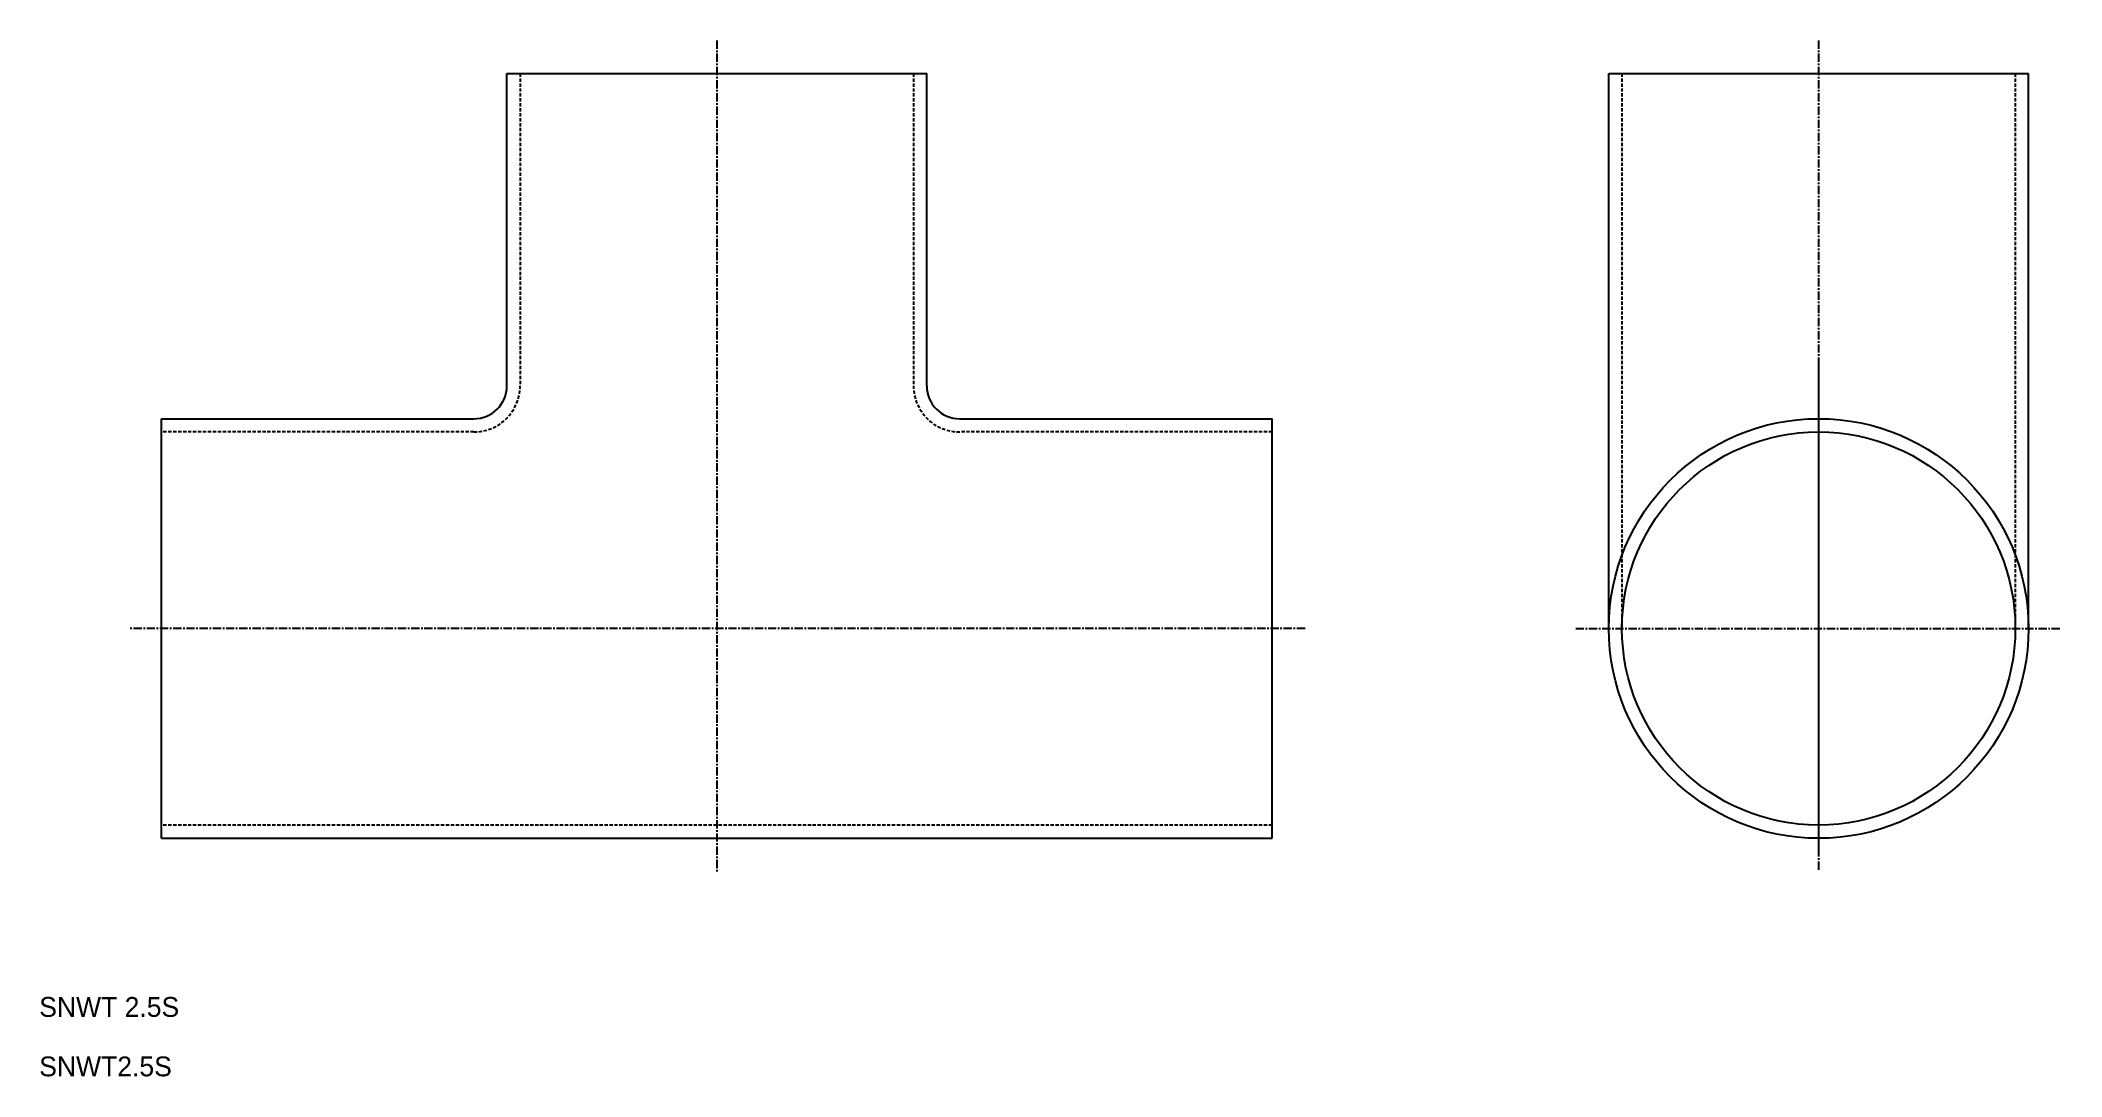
# Model space of a CAD drawing. Extents: x 0 to 306, y 1 to 158.
import ezdxf
from ezdxf.enums import TextEntityAlignment as Align

# ---------------------------------------------------------------- set-up
doc = ezdxf.new("R2010")
doc.units = 0
doc.linetypes.add('CENTER', pattern=[2, 1.25, -0.25, 0.25, -0.25])
doc.linetypes.add('DASHED', pattern=[0.75, 0.5, -0.25])
doc.layers.get('0').update_dxf_attribs({"linetype": 'CONTINUOUS'})
doc.layers.add('CENTER', color=1, linetype='CENTER')

msp = doc.modelspace()

# ---------------------------------------------------------------- linework, layer by layer
at = {"color": 7, "linetype": 'CONTINUOUS'}
for p, q in [((70.76, 105.42), (70.76, 152.67)), ((70.76, 152.67), (134.26, 152.67)), ((134.26, 105.42), (134.26, 152.67)), ((237.45, 68.67), (237.45, 152.67)), ((237.45, 152.67), (300.95, 152.67)), ((300.95, 68.67), (300.95, 152.67)), ((18.51, 100.42), (65.76, 100.42)), ((18.51, 36.92), (18.51, 100.42)), ((139.26, 100.42), (186.51, 100.42)), ((186.51, 36.92), (186.51, 100.42)), ((18.51, 36.92), (186.51, 36.92))]:
    msp.add_line(p, q, dxfattribs=at)
at = {"color": 3, "linetype": 'DASHED'}
for p, q in [((72.76, 152.67), (72.76, 105.42)), ((132.26, 152.67), (132.26, 105.42)), ((239.45, 152.67), (239.45, 68.67)), ((298.95, 152.67), (298.95, 68.67)), ((65.76, 98.42), (18.51, 98.42)), ((186.51, 98.42), (139.26, 98.42)), ((186.51, 38.92), (18.51, 38.92))]:
    msp.add_line(p, q, dxfattribs=at)
at = {"color": 7, "linetype": 'CONTINUOUS'}
for radius in [31.75, 29.75]:
    msp.add_circle((269.2, 68.67), radius, dxfattribs=at)
for centre, start, end in [((65.76, 105.42), 270, 0), ((139.26, 105.42), 180, 270)]:
    msp.add_arc(centre, 5, start, end, dxfattribs=at)
at = {"color": 3, "linetype": 'DASHED'}
for centre, start, end in [((65.76, 105.42), 270, 0), ((139.26, 105.42), 180, 270)]:
    msp.add_arc(centre, 7, start, end, dxfattribs=at)
at = {"layer": 'CENTER', "color": 1, "linetype": 'CENTER'}
for p, q in [((102.51, 157.67), (102.51, 31.92)), ((269.2, 157.67), (269.2, 34.92)), ((269.2, 109.42), (269.2, 31.92)), ((191.51, 68.67), (13.51, 68.67)), ((232.45, 68.67), (305.95, 68.67))]:
    msp.add_line(p, q, dxfattribs=at)

# ---------------------------------------------------------------- texts
for s, p in [('SNWT 2.5S', (0, 9)), ('SNWT2.5S', (0, 0))]:
    msp.add_text(s, height=3).set_placement(p, align=Align.BOTTOM_LEFT)

doc.saveas('drawing.dxf')
